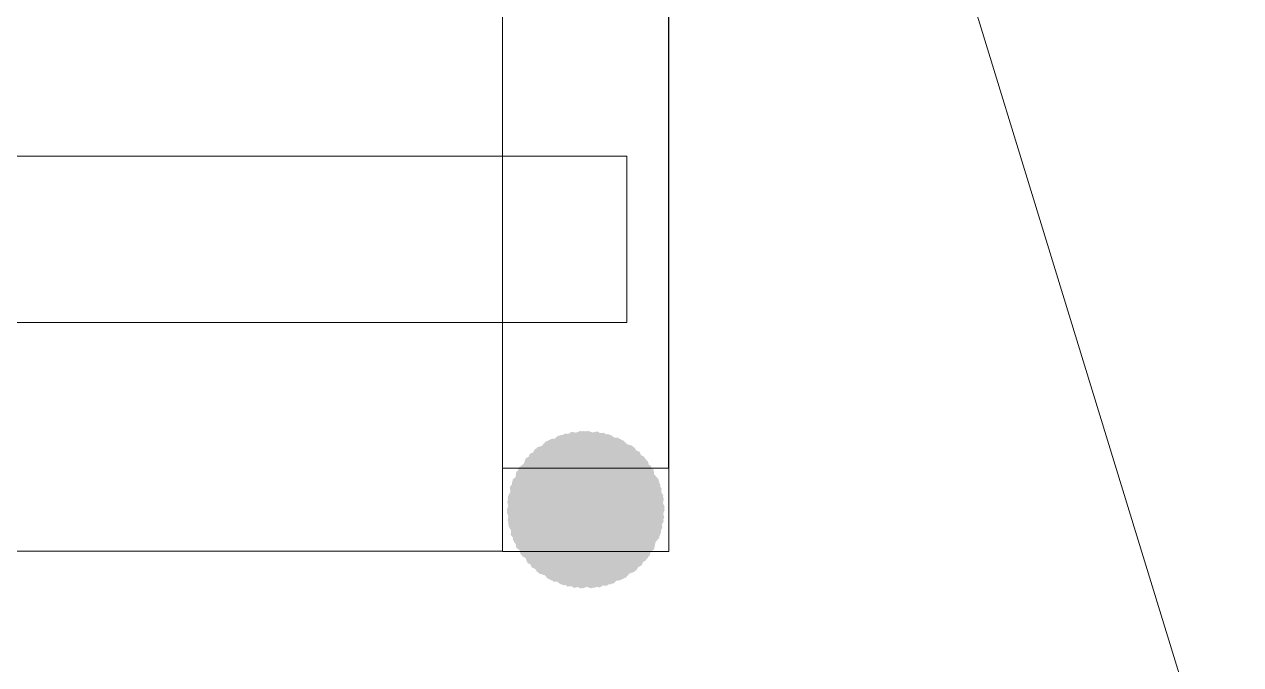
# Model space of a CAD drawing. Header units: millimetres. Extents: x -546 to 1681, y -650 to 1730.
# Drawn here: x 766.803 to 769.731, y 594.806 to 596.347 of the extents above; entities that cross this region are included whole.
import ezdxf

# ---------------------------------------------------------------- set-up
doc = ezdxf.new("R2010")
doc.units = ezdxf.units.MM

msp = doc.modelspace()

# ---------------------------------------------------------------- hatches: boundary and pattern name
at = {"true_color": 0x7f7f7f}
h = msp.add_hatch(color=8, dxfattribs=at)
h.dxf.hatch_style = 2
h.paths.add_polyline_path([(768.0937, 595.3591), (768.0418, 595.3139), (768.0368, 595.2452), (768.082, 595.1933), (768.1506, 595.1883), (768.2086, 595.2355), (768.2136, 595.3041), (768.1684, 595.3561)])
h = msp.add_hatch(color=8, dxfattribs=at)
h.dxf.hatch_style = 2
h.paths.add_polyline_path([(768.1034, 595.3622), (768.0496, 595.3193), (768.0416, 595.251), (768.0845, 595.1971), (768.1529, 595.1891), (768.2138, 595.234), (768.2217, 595.3024), (768.1788, 595.3563)])
h = msp.add_hatch(color=8, dxfattribs=at)
h.dxf.hatch_style = 2
h.paths.add_polyline_path([(768.1204, 595.3665), (768.062, 595.3299), (768.0464, 595.2629), (768.0829, 595.2045), (768.15, 595.1889), (768.2143, 595.2264), (768.2299, 595.2935), (768.1934, 595.3518)])
h = msp.add_hatch(color=8, dxfattribs=at)
h.dxf.hatch_style = 2
h.paths.add_polyline_path([(768.1412, 595.3687), (768.0776, 595.3422), (768.0512, 595.2787), (768.0776, 595.2151), (768.1412, 595.1887), (768.2107, 595.2151), (768.2372, 595.2787), (768.2107, 595.3422)])
h = msp.add_hatch(color=8, dxfattribs=at)
h.dxf.hatch_style = 2
h.paths.add_polyline_path([(768.1472, 595.3687), (768.0836, 595.3422), (768.0572, 595.2787), (768.0836, 595.2151), (768.1472, 595.1887), (768.2177, 595.2151), (768.2442, 595.2787), (768.2177, 595.3422)])
h = msp.add_hatch(color=8, dxfattribs=at)
h.dxf.hatch_style = 2
h.paths.add_polyline_path([(768.1542, 595.3687), (768.0906, 595.3422), (768.0642, 595.2787), (768.0906, 595.2151), (768.1542, 595.1887), (768.2237, 595.2151), (768.2502, 595.2787), (768.2237, 595.3422)])
h = msp.add_hatch(color=8, dxfattribs=at)
h.dxf.hatch_style = 2
h.paths.add_polyline_path([(768.1602, 595.3687), (768.0966, 595.3422), (768.0702, 595.2787), (768.0966, 595.2151), (768.1602, 595.1887), (768.2307, 595.2151), (768.2572, 595.2787), (768.2307, 595.3422)])
h = msp.add_hatch(color=8, dxfattribs=at)
h.dxf.hatch_style = 2
h.paths.add_polyline_path([(768.182, 595.3675), (768.1149, 595.3518), (768.0784, 595.2935), (768.094, 595.2264), (768.1524, 595.1899), (768.2254, 595.2045), (768.2619, 595.2629), (768.2463, 595.3299)])
h = msp.add_hatch(color=8, dxfattribs=at)
h.dxf.hatch_style = 2
h.paths.add_polyline_path([(768.1979, 595.3642), (768.1295, 595.3563), (768.0866, 595.3024), (768.0946, 595.234), (768.1484, 595.1911), (768.2238, 595.1971), (768.2667, 595.251), (768.2588, 595.3193)])
h = msp.add_hatch(color=8, dxfattribs=at)
h.dxf.hatch_style = 2
h.paths.add_polyline_path([(768.2086, 595.3611), (768.14, 595.3561), (768.0948, 595.3041), (768.0998, 595.2355), (768.1517, 595.1903), (768.2264, 595.1933), (768.2716, 595.2452), (768.2666, 595.3139)])
h = msp.add_hatch(color=8, dxfattribs=at)
h.dxf.hatch_style = 2
h.paths.add_polyline_path([(768.2146, 595.3591), (768.146, 595.3541), (768.1008, 595.3021), (768.1058, 595.2335), (768.1577, 595.1883), (768.2324, 595.1913), (768.2776, 595.2432), (768.2726, 595.3119)])
h = msp.add_hatch(color=8, dxfattribs=at)
h.dxf.hatch_style = 2
h.paths.add_polyline_path([(768.0105, 595.3033), (767.9843, 595.2397), (768.0105, 595.176), (768.0742, 595.1498), (768.1378, 595.176), (768.1691, 595.2447), (768.1428, 595.3083), (768.0792, 595.3346)])
h = msp.add_hatch(color=8, dxfattribs=at)
h.dxf.hatch_style = 2
h.paths.add_polyline_path([(768.0089, 595.3009), (767.9898, 595.2348), (768.023, 595.1744), (768.0891, 595.1553), (768.1495, 595.1885), (768.1725, 595.2596), (768.1394, 595.32), (768.0732, 595.339)])
h = msp.add_hatch(color=8, dxfattribs=at)
h.dxf.hatch_style = 2
h.paths.add_polyline_path([(768.0195, 595.3133), (767.9933, 595.2497), (768.0195, 595.186), (768.0832, 595.1598), (768.1468, 595.186), (768.1781, 595.2547), (768.1518, 595.3183), (768.0882, 595.3446)])
h = msp.add_hatch(color=8, dxfattribs=at)
h.dxf.hatch_style = 2
h.paths.add_polyline_path([(768.032, 595.325), (767.9988, 595.2646), (768.0179, 595.1985), (768.0782, 595.1653), (768.1444, 595.1844), (768.1825, 595.2488), (768.1635, 595.3149), (768.1031, 595.348)])
h = msp.add_hatch(color=8, dxfattribs=at)
h.dxf.hatch_style = 2
h.paths.add_polyline_path([(768.037, 595.329), (768.0038, 595.2686), (768.0229, 595.2025), (768.0832, 595.1693), (768.1494, 595.1884), (768.1875, 595.2528), (768.1685, 595.3189), (768.1081, 595.352)])
h = msp.add_hatch(color=8, dxfattribs=at)
h.dxf.hatch_style = 2
h.paths.add_polyline_path([(768.0579, 595.3432), (768.0129, 595.2911), (768.0177, 595.2224), (768.0697, 595.1774), (768.1384, 595.1822), (768.1895, 595.2373), (768.1847, 595.3059), (768.1326, 595.351)])
h = msp.add_hatch(color=8, dxfattribs=at)
h.dxf.hatch_style = 2
h.paths.add_polyline_path([(768.0639, 595.3462), (768.0189, 595.2941), (768.0237, 595.2254), (768.0757, 595.1804), (768.1444, 595.1852), (768.1955, 595.2403), (768.1907, 595.3089), (768.1386, 595.354)])
h = msp.add_hatch(color=8, dxfattribs=at)
h.dxf.hatch_style = 2
h.paths.add_polyline_path([(768.0699, 595.3492), (768.0249, 595.2971), (768.0297, 595.2284), (768.0817, 595.1834), (768.1504, 595.1882), (768.2015, 595.2433), (768.1967, 595.3119), (768.1446, 595.357)])
h = msp.add_hatch(color=8, dxfattribs=at)
h.dxf.hatch_style = 2
h.paths.add_polyline_path([(768.0877, 595.3571), (768.0358, 595.3119), (768.0308, 595.2432), (768.076, 595.1913), (768.1446, 595.1863), (768.2026, 595.2335), (768.2076, 595.3021), (768.1624, 595.3541)])
h = msp.add_hatch(color=8, dxfattribs=at)
h.dxf.hatch_style = 2
h.paths.add_polyline_path([(768.2324, 595.3522), (768.1637, 595.357), (768.1117, 595.3119), (768.1069, 595.2433), (768.1519, 595.1912), (768.2266, 595.1834), (768.2787, 595.2284), (768.2835, 595.2971)])
h = msp.add_hatch(color=8, dxfattribs=at)
h.dxf.hatch_style = 2
h.paths.add_polyline_path([(768.2384, 595.3492), (768.1697, 595.354), (768.1177, 595.3089), (768.1129, 595.2403), (768.1579, 595.1882), (768.2326, 595.1804), (768.2847, 595.2254), (768.2895, 595.2941)])
h = msp.add_hatch(color=8, dxfattribs=at)
h.dxf.hatch_style = 2
h.paths.add_polyline_path([(768.2444, 595.3462), (768.1757, 595.351), (768.1237, 595.3059), (768.1189, 595.2373), (768.1639, 595.1852), (768.2386, 595.1774), (768.2907, 595.2224), (768.2955, 595.2911)])
h = msp.add_hatch(color=8, dxfattribs=at)
h.dxf.hatch_style = 2
h.paths.add_polyline_path([(768.2664, 595.333), (768.2002, 595.352), (768.1399, 595.3189), (768.1208, 595.2528), (768.154, 595.1924), (768.2251, 595.1693), (768.2855, 595.2025), (768.3045, 595.2686)])
h = msp.add_hatch(color=8, dxfattribs=at)
h.dxf.hatch_style = 2
h.paths.add_polyline_path([(768.2714, 595.329), (768.2052, 595.348), (768.1449, 595.3149), (768.1258, 595.2488), (768.159, 595.1884), (768.2301, 595.1653), (768.2905, 595.1985), (768.3095, 595.2646)])
h = msp.add_hatch(color=8, dxfattribs=at)
h.dxf.hatch_style = 2
h.paths.add_polyline_path([(768.2838, 595.3183), (768.2202, 595.3446), (768.1565, 595.3183), (768.1303, 595.2547), (768.1565, 595.191), (768.2252, 595.1598), (768.2888, 595.186), (768.3151, 595.2497)])
h = msp.add_hatch(color=8, dxfattribs=at)
h.dxf.hatch_style = 2
h.paths.add_polyline_path([(768.2955, 595.3059), (768.2351, 595.339), (768.169, 595.32), (768.1358, 595.2596), (768.1549, 595.1935), (768.2192, 595.1553), (768.2854, 595.1744), (768.3185, 595.2348)])
h = msp.add_hatch(color=8, dxfattribs=at)
h.dxf.hatch_style = 2
h.paths.add_polyline_path([(768.2995, 595.3009), (768.2391, 595.334), (768.173, 595.315), (768.1398, 595.2546), (768.1589, 595.1885), (768.2232, 595.1503), (768.2894, 595.1694), (768.3225, 595.2298)])
h = msp.add_hatch(color=8, dxfattribs=at)
h.dxf.hatch_style = 2
h.paths.add_polyline_path([(767.9787, 595.2519), (767.9739, 595.1833), (768.0189, 595.1312), (768.0876, 595.1264), (768.1397, 595.1714), (768.1475, 595.2461), (768.1024, 595.2982), (768.0337, 595.303)])
h = msp.add_hatch(color=8, dxfattribs=at)
h.dxf.hatch_style = 2
h.paths.add_polyline_path([(767.9768, 595.2461), (767.9818, 595.1775), (768.0337, 595.1323), (768.1024, 595.1373), (768.1476, 595.1892), (768.1446, 595.2639), (768.0926, 595.3091), (768.024, 595.3041)])
h = msp.add_hatch(color=8, dxfattribs=at)
h.dxf.hatch_style = 2
h.paths.add_polyline_path([(767.987, 595.27), (767.977, 595.2019), (768.0179, 595.1465), (768.086, 595.1365), (768.1413, 595.1774), (768.1544, 595.2505), (768.1135, 595.3059), (768.0454, 595.3159)])
h = msp.add_hatch(color=8, dxfattribs=at)
h.dxf.hatch_style = 2
h.paths.add_polyline_path([(767.9923, 595.2786), (767.979, 595.2111), (768.0172, 595.1538), (768.0848, 595.1405), (768.1421, 595.1788), (768.1593, 595.2523), (768.1211, 595.3096), (768.0535, 595.3228)])
h = msp.add_hatch(color=8, dxfattribs=at)
h.dxf.hatch_style = 2
h.paths.add_polyline_path([(767.994, 595.281), (767.984, 595.2129), (768.0249, 595.1575), (768.093, 595.1475), (768.1483, 595.1884), (768.1614, 595.2615), (768.1205, 595.3169), (768.0524, 595.3269)])
h = msp.add_hatch(color=8, dxfattribs=at)
h.dxf.hatch_style = 2
h.paths.add_polyline_path([(768.0505, 595.2733), (768.0243, 595.2097), (768.0505, 595.146), (768.1142, 595.1198), (768.1778, 595.146), (768.2061, 595.2117), (768.1798, 595.2753), (768.1162, 595.3016)])
h = msp.add_hatch(color=8, dxfattribs=at)
h.dxf.hatch_style = 2
h.paths.add_polyline_path([(768.0413, 595.2616), (768.028, 595.1941), (768.0662, 595.1368), (768.1338, 595.1235), (768.1911, 595.1618), (768.2063, 595.2323), (768.1681, 595.2896), (768.1005, 595.3028)])
h = msp.add_hatch(color=8, dxfattribs=at)
h.dxf.hatch_style = 2
h.paths.add_polyline_path([(768.0683, 595.2896), (768.03, 595.2323), (768.0433, 595.1648), (768.1005, 595.1265), (768.1681, 595.1398), (768.2093, 595.1991), (768.1961, 595.2666), (768.1388, 595.3048)])
h = msp.add_hatch(color=8, dxfattribs=at)
h.dxf.hatch_style = 2
h.paths.add_polyline_path([(768.0575, 595.2803), (768.0313, 595.2167), (768.0575, 595.153), (768.1212, 595.1268), (768.1848, 595.153), (768.2131, 595.2187), (768.1868, 595.2823), (768.1232, 595.3086)])
h = msp.add_hatch(color=8, dxfattribs=at)
h.dxf.hatch_style = 2
h.paths.add_polyline_path([(768.0733, 595.2936), (768.035, 595.2363), (768.0483, 595.1688), (768.1055, 595.1305), (768.1731, 595.1438), (768.2143, 595.2031), (768.2011, 595.2706), (768.1438, 595.3088)])
h = msp.add_hatch(color=8, dxfattribs=at)
h.dxf.hatch_style = 2
h.paths.add_polyline_path([(768.0762, 595.2956), (768.038, 595.2383), (768.0513, 595.1708), (768.1085, 595.1325), (768.1761, 595.1458), (768.2173, 595.2051), (768.2041, 595.2726), (768.1468, 595.3108)])
h = msp.add_hatch(color=8, dxfattribs=at)
h.dxf.hatch_style = 2
h.paths.add_polyline_path([(768.1007, 595.3081), (768.0488, 595.2629), (768.0438, 595.1942), (768.089, 595.1423), (768.1576, 595.1373), (768.2126, 595.1835), (768.2176, 595.2521), (768.1724, 595.3041)])
h = msp.add_hatch(color=8, dxfattribs=at)
h.dxf.hatch_style = 2
h.paths.add_polyline_path([(768.0823, 595.2986), (768.044, 595.2413), (768.0573, 595.1738), (768.1145, 595.1355), (768.1821, 595.1488), (768.2233, 595.2081), (768.2101, 595.2756), (768.1528, 595.3138)])
h = msp.add_hatch(color=8, dxfattribs=at)
h.dxf.hatch_style = 2
h.paths.add_polyline_path([(768.1067, 595.3111), (768.0548, 595.2659), (768.0498, 595.1972), (768.095, 595.1453), (768.1636, 595.1403), (768.2186, 595.1865), (768.2236, 595.2551), (768.1784, 595.3071)])
h = msp.add_hatch(color=8, dxfattribs=at)
h.dxf.hatch_style = 2
h.paths.add_polyline_path([(768.1097, 595.3121), (768.0578, 595.2669), (768.0528, 595.1982), (768.098, 595.1463), (768.1666, 595.1413), (768.2216, 595.1875), (768.2266, 595.2561), (768.1814, 595.3081)])
h = msp.add_hatch(color=8, dxfattribs=at)
h.dxf.hatch_style = 2
h.paths.add_polyline_path([(768.1442, 595.3187), (768.0806, 595.2922), (768.0542, 595.2287), (768.0806, 595.1651), (768.1442, 595.1387), (768.2107, 595.1651), (768.2372, 595.2287), (768.2107, 595.2922)])
h = msp.add_hatch(color=8, dxfattribs=at)
h.dxf.hatch_style = 2
h.paths.add_polyline_path([(768.1127, 595.3131), (768.0608, 595.2679), (768.0558, 595.1992), (768.101, 595.1473), (768.1696, 595.1423), (768.2246, 595.1885), (768.2296, 595.2571), (768.1844, 595.3091)])
h = msp.add_hatch(color=8, dxfattribs=at)
h.dxf.hatch_style = 2
h.paths.add_polyline_path([(768.1472, 595.3187), (768.0836, 595.2922), (768.0572, 595.2287), (768.0836, 595.1651), (768.1472, 595.1387), (768.2147, 595.1651), (768.2412, 595.2287), (768.2147, 595.2922)])
h = msp.add_hatch(color=8, dxfattribs=at)
h.dxf.hatch_style = 2
h.paths.add_polyline_path([(768.1512, 595.3187), (768.0876, 595.2922), (768.0612, 595.2287), (768.0876, 595.1651), (768.1512, 595.1387), (768.2177, 595.1651), (768.2442, 595.2287), (768.2177, 595.2922)])
h = msp.add_hatch(color=8, dxfattribs=at)
h.dxf.hatch_style = 2
h.paths.add_polyline_path([(768.1542, 595.3187), (768.0906, 595.2922), (768.0642, 595.2287), (768.0906, 595.1651), (768.1542, 595.1387), (768.2207, 595.1651), (768.2472, 595.2287), (768.2207, 595.2922)])
h = msp.add_hatch(color=8, dxfattribs=at)
h.dxf.hatch_style = 2
h.paths.add_polyline_path([(768.1572, 595.3187), (768.0936, 595.2922), (768.0672, 595.2287), (768.0936, 595.1651), (768.1572, 595.1387), (768.2237, 595.1651), (768.2502, 595.2287), (768.2237, 595.2922)])
h = msp.add_hatch(color=8, dxfattribs=at)
h.dxf.hatch_style = 2
h.paths.add_polyline_path([(768.1602, 595.3187), (768.0966, 595.2922), (768.0702, 595.2287), (768.0966, 595.1651), (768.1602, 595.1387), (768.2277, 595.1651), (768.2542, 595.2287), (768.2277, 595.2922)])
h = msp.add_hatch(color=8, dxfattribs=at)
h.dxf.hatch_style = 2
h.paths.add_polyline_path([(768.1926, 595.3141), (768.124, 595.3091), (768.0788, 595.2571), (768.0838, 595.1885), (768.1357, 595.1433), (768.2074, 595.1473), (768.2526, 595.1992), (768.2476, 595.2679)])
h = msp.add_hatch(color=8, dxfattribs=at)
h.dxf.hatch_style = 2
h.paths.add_polyline_path([(768.1956, 595.3131), (768.127, 595.3081), (768.0818, 595.2561), (768.0868, 595.1875), (768.1387, 595.1423), (768.2104, 595.1463), (768.2556, 595.1982), (768.2506, 595.2669)])
h = msp.add_hatch(color=8, dxfattribs=at)
h.dxf.hatch_style = 2
h.paths.add_polyline_path([(768.1986, 595.3121), (768.13, 595.3071), (768.0848, 595.2551), (768.0898, 595.1865), (768.1417, 595.1413), (768.2134, 595.1453), (768.2586, 595.1972), (768.2536, 595.2659)])
h = msp.add_hatch(color=8, dxfattribs=at)
h.dxf.hatch_style = 2
h.paths.add_polyline_path([(768.2231, 595.3006), (768.1555, 595.3138), (768.0983, 595.2756), (768.085, 595.2081), (768.1233, 595.1508), (768.1938, 595.1355), (768.2511, 595.1738), (768.2643, 595.2413)])
h = msp.add_hatch(color=8, dxfattribs=at)
h.dxf.hatch_style = 2
h.paths.add_polyline_path([(768.2046, 595.3091), (768.136, 595.3041), (768.0908, 595.2521), (768.0958, 595.1835), (768.1477, 595.1383), (768.2194, 595.1423), (768.2646, 595.1942), (768.2596, 595.2629)])
h = msp.add_hatch(color=8, dxfattribs=at)
h.dxf.hatch_style = 2
h.paths.add_polyline_path([(768.2291, 595.2976), (768.1615, 595.3108), (768.1043, 595.2726), (768.091, 595.2051), (768.1293, 595.1478), (768.1998, 595.1325), (768.2571, 595.1708), (768.2703, 595.2383)])
h = msp.add_hatch(color=8, dxfattribs=at)
h.dxf.hatch_style = 2
h.paths.add_polyline_path([(768.2458, 595.2843), (768.1822, 595.3106), (768.1185, 595.2843), (768.0923, 595.2207), (768.1185, 595.157), (768.1842, 595.1288), (768.2478, 595.155), (768.2741, 595.2187)])
h = msp.add_hatch(color=8, dxfattribs=at)
h.dxf.hatch_style = 2
h.paths.add_polyline_path([(768.2341, 595.2936), (768.1665, 595.3068), (768.1093, 595.2686), (768.096, 595.2011), (768.1343, 595.1438), (768.2048, 595.1285), (768.2621, 595.1668), (768.2753, 595.2343)])
h = msp.add_hatch(color=8, dxfattribs=at)
h.dxf.hatch_style = 2
h.paths.add_polyline_path([(768.2508, 595.2803), (768.1872, 595.3066), (768.1235, 595.2803), (768.0973, 595.2167), (768.1235, 595.153), (768.1892, 595.1248), (768.2528, 595.151), (768.2791, 595.2147)])
h = msp.add_hatch(color=8, dxfattribs=at)
h.dxf.hatch_style = 2
h.paths.add_polyline_path([(768.2528, 595.2783), (768.1892, 595.3046), (768.1255, 595.2783), (768.0993, 595.2147), (768.1255, 595.151), (768.1922, 595.1218), (768.2558, 595.148), (768.2821, 595.2117)])
h = msp.add_hatch(color=8, dxfattribs=at)
h.dxf.hatch_style = 2
h.paths.add_polyline_path([(768.2558, 595.2753), (768.1922, 595.3016), (768.1285, 595.2753), (768.1023, 595.2117), (768.1285, 595.148), (768.1942, 595.1198), (768.2578, 595.146), (768.2841, 595.2097)])
h = msp.add_hatch(color=8, dxfattribs=at)
h.dxf.hatch_style = 2
h.paths.add_polyline_path([(768.3035, 595.2959), (768.2431, 595.329), (768.177, 595.31), (768.1438, 595.2496), (768.1629, 595.1835), (768.2272, 595.1453), (768.2934, 595.1644), (768.3265, 595.2248)])
h = msp.add_hatch(color=8, dxfattribs=at)
h.dxf.hatch_style = 2
h.paths.add_polyline_path([(768.3105, 595.2849), (768.2501, 595.318), (768.184, 595.299), (768.1508, 595.2386), (768.1699, 595.1725), (768.2342, 595.1343), (768.3004, 595.1534), (768.3335, 595.2138)])
h = msp.add_hatch(color=8, dxfattribs=at)
h.dxf.hatch_style = 2
h.paths.add_polyline_path([(768.3177, 595.2749), (768.2656, 595.32), (768.1969, 595.3152), (768.1519, 595.2631), (768.1567, 595.1944), (768.2117, 595.1434), (768.2804, 595.1482), (768.3255, 595.2003)])
h = msp.add_hatch(color=8, dxfattribs=at)
h.dxf.hatch_style = 2
h.paths.add_polyline_path([(768.3296, 595.2521), (768.2844, 595.3041), (768.2157, 595.3091), (768.1638, 595.2639), (768.1588, 595.1952), (768.206, 595.1373), (768.2746, 595.1323), (768.3266, 595.1775)])
h = msp.add_hatch(color=8, dxfattribs=at)
h.dxf.hatch_style = 2
h.paths.add_polyline_path([(768.3316, 595.2461), (768.2864, 595.2981), (768.2177, 595.3031), (768.1658, 595.2579), (768.1608, 595.1892), (768.208, 595.1313), (768.2766, 595.1263), (768.3286, 595.1715)])
h = msp.add_hatch(color=8, dxfattribs=at)
h.dxf.hatch_style = 2
h.paths.add_polyline_path([(767.9642, 595.1787), (767.9906, 595.1151), (768.0542, 595.0887), (768.1177, 595.1151), (768.1442, 595.1787), (768.1177, 595.2492), (768.0542, 595.2757), (767.9906, 595.2492)])
h = msp.add_hatch(color=8, dxfattribs=at)
h.dxf.hatch_style = 2
h.paths.add_polyline_path([(767.9651, 595.1984), (767.9823, 595.1317), (768.0414, 595.0966), (768.1081, 595.1138), (768.1433, 595.173), (768.1271, 595.2466), (768.0679, 595.2818), (768.0012, 595.2646)])
h = msp.add_hatch(color=8, dxfattribs=at)
h.dxf.hatch_style = 2
h.paths.add_polyline_path([(767.9664, 595.2075), (767.982, 595.1404), (768.0404, 595.1039), (768.1074, 595.1195), (768.1439, 595.1779), (768.1293, 595.2509), (768.071, 595.2875), (768.0039, 595.2718)])
h = msp.add_hatch(color=8, dxfattribs=at)
h.dxf.hatch_style = 2
h.paths.add_polyline_path([(767.9671, 595.2114), (767.9843, 595.1447), (768.0434, 595.1096), (768.1101, 595.1268), (768.1453, 595.186), (768.1291, 595.2596), (768.0699, 595.2948), (768.0032, 595.2776)])
h = msp.add_hatch(color=8, dxfattribs=at)
h.dxf.hatch_style = 2
h.paths.add_polyline_path([(767.9718, 595.2341), (767.9768, 595.1655), (768.0287, 595.1203), (768.0974, 595.1253), (768.1426, 595.1772), (768.1396, 595.2519), (768.0876, 595.2971), (768.019, 595.2921)])
h = msp.add_hatch(color=8, dxfattribs=at)
h.dxf.hatch_style = 2
h.paths.add_polyline_path([(768.0142, 595.1827), (768.0406, 595.1191), (768.1042, 595.0927), (768.1677, 595.1191), (768.1942, 595.1827), (768.1677, 595.2492), (768.1042, 595.2757), (768.0406, 595.2492)])
h = msp.add_hatch(color=8, dxfattribs=at)
h.dxf.hatch_style = 2
h.paths.add_polyline_path([(768.0142, 595.1787), (768.0406, 595.1151), (768.1042, 595.0887), (768.1677, 595.1151), (768.1942, 595.1787), (768.1677, 595.2462), (768.1042, 595.2727), (768.0406, 595.2462)])
h = msp.add_hatch(color=8, dxfattribs=at)
h.dxf.hatch_style = 2
h.paths.add_polyline_path([(768.0179, 595.2105), (768.0281, 595.1424), (768.0833, 595.1014), (768.1514, 595.1116), (768.1925, 595.1669), (768.1833, 595.2389), (768.128, 595.28), (768.0599, 595.2698)])
h = msp.add_hatch(color=8, dxfattribs=at)
h.dxf.hatch_style = 2
h.paths.add_polyline_path([(768.0188, 595.2141), (768.0238, 595.1455), (768.0757, 595.1003), (768.1444, 595.1053), (768.1896, 595.1572), (768.1856, 595.2289), (768.1336, 595.2741), (768.065, 595.2691)])
h = msp.add_hatch(color=8, dxfattribs=at)
h.dxf.hatch_style = 2
h.paths.add_polyline_path([(768.0455, 595.2653), (768.0193, 595.2017), (768.0455, 595.138), (768.1092, 595.1118), (768.1728, 595.138), (768.2011, 595.2037), (768.1748, 595.2673), (768.1112, 595.2936)])
h = msp.add_hatch(color=8, dxfattribs=at)
h.dxf.hatch_style = 2
h.paths.add_polyline_path([(768.0208, 595.2211), (768.0258, 595.1525), (768.0777, 595.1073), (768.1464, 595.1123), (768.1916, 595.1642), (768.1876, 595.2359), (768.1356, 595.2811), (768.067, 595.2761)])
h = msp.add_hatch(color=8, dxfattribs=at)
h.dxf.hatch_style = 2
h.paths.add_polyline_path([(768.0218, 595.2241), (768.0268, 595.1555), (768.0787, 595.1103), (768.1474, 595.1153), (768.1926, 595.1672), (768.1886, 595.2389), (768.1366, 595.2841), (768.068, 595.2791)])
h = msp.add_hatch(color=8, dxfattribs=at)
h.dxf.hatch_style = 2
h.paths.add_polyline_path([(768.0228, 595.2271), (768.0278, 595.1585), (768.0797, 595.1133), (768.1484, 595.1183), (768.1936, 595.1702), (768.1896, 595.2419), (768.1376, 595.2871), (768.069, 595.2821)])
h = msp.add_hatch(color=8, dxfattribs=at)
h.dxf.hatch_style = 2
h.paths.add_polyline_path([(768.0373, 595.2566), (768.024, 595.1891), (768.0622, 595.1318), (768.1298, 595.1185), (768.1871, 595.1568), (768.2023, 595.2273), (768.1641, 595.2846), (768.0965, 595.2978)])
h = msp.add_hatch(color=8, dxfattribs=at)
h.dxf.hatch_style = 2
h.paths.add_polyline_path([(768.0258, 595.2321), (768.0308, 595.1635), (768.0827, 595.1183), (768.1514, 595.1233), (768.1966, 595.1752), (768.1926, 595.2469), (768.1406, 595.2921), (768.072, 595.2871)])
h = msp.add_hatch(color=8, dxfattribs=at)
h.dxf.hatch_style = 2
h.paths.add_polyline_path([(768.2701, 595.2566), (768.2128, 595.2948), (768.1453, 595.2816), (768.107, 595.2243), (768.1203, 595.1568), (768.1795, 595.1155), (768.2471, 595.1288), (768.2853, 595.1861)])
h = msp.add_hatch(color=8, dxfattribs=at)
h.dxf.hatch_style = 2
h.paths.add_polyline_path([(768.2608, 595.2673), (768.1972, 595.2936), (768.1335, 595.2673), (768.1073, 595.2037), (768.1335, 595.14), (768.1992, 595.1118), (768.2628, 595.138), (768.2891, 595.2017)])
h = msp.add_hatch(color=8, dxfattribs=at)
h.dxf.hatch_style = 2
h.paths.add_polyline_path([(768.2796, 595.2381), (768.2344, 595.2901), (768.1657, 595.2951), (768.1138, 595.2499), (768.1088, 595.1812), (768.155, 595.1263), (768.2236, 595.1213), (768.2756, 595.1665)])
h = msp.add_hatch(color=8, dxfattribs=at)
h.dxf.hatch_style = 2
h.paths.add_polyline_path([(768.2932, 595.1887), (768.2667, 595.2522), (768.2032, 595.2787), (768.1396, 595.2522), (768.1132, 595.1887), (768.1396, 595.1221), (768.2032, 595.0957), (768.2667, 595.1221)])
h = msp.add_hatch(color=8, dxfattribs=at)
h.dxf.hatch_style = 2
h.paths.add_polyline_path([(768.2846, 595.2301), (768.2394, 595.2821), (768.1707, 595.2871), (768.1188, 595.2419), (768.1138, 595.1732), (768.16, 595.1183), (768.2286, 595.1133), (768.2806, 595.1585)])
h = msp.add_hatch(color=8, dxfattribs=at)
h.dxf.hatch_style = 2
h.paths.add_polyline_path([(768.2942, 595.1827), (768.2677, 595.2462), (768.2042, 595.2727), (768.1406, 595.2462), (768.1142, 595.1827), (768.1406, 595.1151), (768.2042, 595.0887), (768.2677, 595.1151)])
h = msp.add_hatch(color=8, dxfattribs=at)
h.dxf.hatch_style = 2
h.paths.add_polyline_path([(768.2856, 595.2271), (768.2404, 595.2791), (768.1717, 595.2841), (768.1198, 595.2389), (768.1148, 595.1702), (768.161, 595.1153), (768.2296, 595.1103), (768.2816, 595.1555)])
h = msp.add_hatch(color=8, dxfattribs=at)
h.dxf.hatch_style = 2
h.paths.add_polyline_path([(768.2895, 595.2145), (768.2484, 595.2698), (768.1803, 595.28), (768.1251, 595.2389), (768.1149, 595.1709), (768.1569, 595.1116), (768.225, 595.1014), (768.2803, 595.1424)])
h = msp.add_hatch(color=8, dxfattribs=at)
h.dxf.hatch_style = 2
h.paths.add_polyline_path([(768.2866, 595.2241), (768.2414, 595.2761), (768.1727, 595.2811), (768.1208, 595.2359), (768.1158, 595.1672), (768.162, 595.1123), (768.2306, 595.1073), (768.2826, 595.1525)])
h = msp.add_hatch(color=8, dxfattribs=at)
h.dxf.hatch_style = 2
h.paths.add_polyline_path([(768.2886, 595.2141), (768.2434, 595.2661), (768.1747, 595.2711), (768.1228, 595.2259), (768.1178, 595.1572), (768.164, 595.1023), (768.2326, 595.0973), (768.2846, 595.1425)])
h = msp.add_hatch(color=8, dxfattribs=at)
h.dxf.hatch_style = 2
h.paths.add_polyline_path([(768.3336, 595.2401), (768.2884, 595.2921), (768.2197, 595.2971), (768.1678, 595.2519), (768.1628, 595.1832), (768.21, 595.1253), (768.2786, 595.1203), (768.3306, 595.1655)])
h = msp.add_hatch(color=8, dxfattribs=at)
h.dxf.hatch_style = 2
h.paths.add_polyline_path([(768.3409, 595.2135), (768.3044, 595.2718), (768.2374, 595.2875), (768.179, 595.2509), (768.1634, 595.1839), (768.2009, 595.1195), (768.268, 595.1039), (768.3263, 595.1404)])
h = msp.add_hatch(color=8, dxfattribs=at)
h.dxf.hatch_style = 2
h.paths.add_polyline_path([(768.3367, 595.2304), (768.2938, 595.2843), (768.2254, 595.2922), (768.1716, 595.2493), (768.1636, 595.181), (768.2085, 595.1201), (768.2769, 595.1121), (768.3308, 595.155)])
h = msp.add_hatch(color=8, dxfattribs=at)
h.dxf.hatch_style = 2
h.paths.add_polyline_path([(768.3423, 595.2054), (768.3071, 595.2646), (768.2404, 595.2818), (768.1813, 595.2466), (768.1641, 595.18), (768.2002, 595.1138), (768.2669, 595.0966), (768.3261, 595.1317)])
h = msp.add_hatch(color=8, dxfattribs=at)
h.dxf.hatch_style = 2
h.paths.add_polyline_path([(768.3442, 595.1857), (768.3177, 595.2492), (768.2542, 595.2757), (768.1906, 595.2492), (768.1642, 595.1857), (768.1906, 595.1151), (768.2542, 595.0887), (768.3177, 595.1151)])
h = msp.add_hatch(color=8, dxfattribs=at)
h.dxf.hatch_style = 2
h.paths.add_polyline_path([(767.9642, 595.1727), (767.9906, 595.1091), (768.0542, 595.0827), (768.1177, 595.1091), (768.1442, 595.1727), (768.1177, 595.2422), (768.0542, 595.2687), (767.9906, 595.2422)])
h = msp.add_hatch(color=8, dxfattribs=at)
h.dxf.hatch_style = 2
h.paths.add_polyline_path([(767.9661, 595.153), (768.0012, 595.0938), (768.0679, 595.0766), (768.1271, 595.1117), (768.1443, 595.1784), (768.1081, 595.2446), (768.0414, 595.2618), (767.9823, 595.2266)])
h = msp.add_hatch(color=8, dxfattribs=at)
h.dxf.hatch_style = 2
h.paths.add_polyline_path([(767.9674, 595.1449), (768.0039, 595.0865), (768.071, 595.0709), (768.1293, 595.1074), (768.1449, 595.1745), (768.1074, 595.2388), (768.0404, 595.2545), (767.982, 595.2179)])
h = msp.add_hatch(color=8, dxfattribs=at)
h.dxf.hatch_style = 2
h.paths.add_polyline_path([(767.9681, 595.14), (768.0032, 595.0808), (768.0699, 595.0636), (768.1291, 595.0987), (768.1463, 595.1654), (768.1101, 595.2316), (768.0434, 595.2488), (767.9843, 595.2136)])
h = msp.add_hatch(color=8, dxfattribs=at)
h.dxf.hatch_style = 2
h.paths.add_polyline_path([(768.0142, 595.1757), (768.0406, 595.1121), (768.1042, 595.0857), (768.1677, 595.1121), (768.1942, 595.1757), (768.1677, 595.2422), (768.1042, 595.2687), (768.0406, 595.2422)])
h = msp.add_hatch(color=8, dxfattribs=at)
h.dxf.hatch_style = 2
h.paths.add_polyline_path([(768.0142, 595.1727), (768.0406, 595.1091), (768.1042, 595.0827), (768.1677, 595.1091), (768.1942, 595.1727), (768.1677, 595.2392), (768.1042, 595.2657), (768.0406, 595.2392)])
h = msp.add_hatch(color=8, dxfattribs=at)
h.dxf.hatch_style = 2
h.paths.add_polyline_path([(768.0189, 595.1439), (768.0599, 595.0886), (768.128, 595.0784), (768.1833, 595.1194), (768.1935, 595.1875), (768.1514, 595.2468), (768.0833, 595.257), (768.0281, 595.2159)])
h = msp.add_hatch(color=8, dxfattribs=at)
h.dxf.hatch_style = 2
h.paths.add_polyline_path([(768.0198, 595.1412), (768.065, 595.0893), (768.1336, 595.0843), (768.1856, 595.1295), (768.1906, 595.1981), (768.1444, 595.2531), (768.0757, 595.2581), (768.0238, 595.2129)])
h = msp.add_hatch(color=8, dxfattribs=at)
h.dxf.hatch_style = 2
h.paths.add_polyline_path([(768.0363, 595.1038), (768.0935, 595.0655), (768.1611, 595.0788), (768.1993, 595.1361), (768.1861, 595.2036), (768.1268, 595.2448), (768.0593, 595.2316), (768.021, 595.1743)])
h = msp.add_hatch(color=8, dxfattribs=at)
h.dxf.hatch_style = 2
h.paths.add_polyline_path([(768.0218, 595.1342), (768.067, 595.0823), (768.1356, 595.0773), (768.1876, 595.1225), (768.1926, 595.1911), (768.1464, 595.2461), (768.0777, 595.2511), (768.0258, 595.2059)])
h = msp.add_hatch(color=8, dxfattribs=at)
h.dxf.hatch_style = 2
h.paths.add_polyline_path([(768.0228, 595.1312), (768.068, 595.0793), (768.1366, 595.0743), (768.1886, 595.1195), (768.1936, 595.1881), (768.1474, 595.2431), (768.0787, 595.2481), (768.0268, 595.2029)])
h = msp.add_hatch(color=8, dxfattribs=at)
h.dxf.hatch_style = 2
h.paths.add_polyline_path([(768.0238, 595.1282), (768.069, 595.0763), (768.1376, 595.0713), (768.1896, 595.1165), (768.1946, 595.1851), (768.1484, 595.2401), (768.0797, 595.2451), (768.0278, 595.1999)])
h = msp.add_hatch(color=8, dxfattribs=at)
h.dxf.hatch_style = 2
h.paths.add_polyline_path([(768.2608, 595.09), (768.2871, 595.1537), (768.2608, 595.2173), (768.1972, 595.2436), (768.1335, 595.2173), (768.1053, 595.1517), (768.1315, 595.088), (768.1952, 595.0618)])
h = msp.add_hatch(color=8, dxfattribs=at)
h.dxf.hatch_style = 2
h.paths.add_polyline_path([(768.2741, 595.1068), (768.2873, 595.1743), (768.2491, 595.2316), (768.1815, 595.2448), (768.1243, 595.2066), (768.109, 595.1361), (768.1473, 595.0788), (768.2148, 595.0655)])
h = msp.add_hatch(color=8, dxfattribs=at)
h.dxf.hatch_style = 2
h.paths.add_polyline_path([(768.2932, 595.1727), (768.2667, 595.2362), (768.2032, 595.2627), (768.1396, 595.2362), (768.1132, 595.1727), (768.1396, 595.1061), (768.2032, 595.0797), (768.2667, 595.1061)])
h = msp.add_hatch(color=8, dxfattribs=at)
h.dxf.hatch_style = 2
h.paths.add_polyline_path([(768.2942, 595.1787), (768.2677, 595.2422), (768.2042, 595.2687), (768.1406, 595.2422), (768.1142, 595.1787), (768.1406, 595.1121), (768.2042, 595.0857), (768.2677, 595.1121)])
h = msp.add_hatch(color=8, dxfattribs=at)
h.dxf.hatch_style = 2
h.paths.add_polyline_path([(768.2856, 595.1312), (768.2806, 595.1999), (768.2286, 595.2451), (768.16, 595.2401), (768.1148, 595.1881), (768.1188, 595.1165), (768.1707, 595.0713), (768.2394, 595.0763)])
h = msp.add_hatch(color=8, dxfattribs=at)
h.dxf.hatch_style = 2
h.paths.add_polyline_path([(768.2866, 595.1342), (768.2816, 595.2029), (768.2296, 595.2481), (768.161, 595.2431), (768.1158, 595.1911), (768.1198, 595.1195), (768.1717, 595.0743), (768.2404, 595.0793)])
h = msp.add_hatch(color=8, dxfattribs=at)
h.dxf.hatch_style = 2
h.paths.add_polyline_path([(768.2905, 595.1479), (768.2803, 595.2159), (768.225, 595.257), (768.1569, 595.2468), (768.1159, 595.1915), (768.1251, 595.1194), (768.1803, 595.0784), (768.2484, 595.0886)])
h = msp.add_hatch(color=8, dxfattribs=at)
h.dxf.hatch_style = 2
h.paths.add_polyline_path([(768.2876, 595.1372), (768.2826, 595.2059), (768.2306, 595.2511), (768.162, 595.2461), (768.1168, 595.1941), (768.1208, 595.1225), (768.1727, 595.0773), (768.2414, 595.0823)])
h = msp.add_hatch(color=8, dxfattribs=at)
h.dxf.hatch_style = 2
h.paths.add_polyline_path([(768.2896, 595.1472), (768.2846, 595.2159), (768.2326, 595.2611), (768.164, 595.2561), (768.1188, 595.2041), (768.1228, 595.1325), (768.1747, 595.0873), (768.2434, 595.0923)])
h = msp.add_hatch(color=8, dxfattribs=at)
h.dxf.hatch_style = 2
h.paths.add_polyline_path([(768.3442, 595.1787), (768.3177, 595.2422), (768.2542, 595.2687), (768.1906, 595.2422), (768.1642, 595.1787), (768.1906, 595.1091), (768.2542, 595.0827), (768.3177, 595.1091)])
h = msp.add_hatch(color=8, dxfattribs=at)
h.dxf.hatch_style = 2
h.paths.add_polyline_path([(768.3419, 595.1509), (768.3263, 595.2179), (768.268, 595.2545), (768.2009, 595.2388), (768.1644, 595.1805), (768.179, 595.1074), (768.2374, 595.0709), (768.3044, 595.0865)])
h = msp.add_hatch(color=8, dxfattribs=at)
h.dxf.hatch_style = 2
h.paths.add_polyline_path([(768.3433, 595.16), (768.3261, 595.2266), (768.2669, 595.2618), (768.2002, 595.2446), (768.1651, 595.1854), (768.1813, 595.1117), (768.2404, 595.0766), (768.3071, 595.0938)])
h = msp.add_hatch(color=8, dxfattribs=at)
h.dxf.hatch_style = 2
h.paths.add_polyline_path([(768.3387, 595.135), (768.3308, 595.2033), (768.2769, 595.2462), (768.2085, 595.2383), (768.1656, 595.1844), (768.1716, 595.109), (768.2254, 595.0661), (768.2938, 595.0741)])
h = msp.add_hatch(color=8, dxfattribs=at)
h.dxf.hatch_style = 2
h.paths.add_polyline_path([(767.9738, 595.1182), (768.019, 595.0663), (768.0876, 595.0613), (768.1396, 595.1065), (768.1446, 595.1751), (768.0974, 595.2331), (768.0287, 595.2381), (767.9768, 595.1929)])
h = msp.add_hatch(color=8, dxfattribs=at)
h.dxf.hatch_style = 2
h.paths.add_polyline_path([(767.9817, 595.1004), (768.0337, 595.0554), (768.1024, 595.0602), (768.1475, 595.1123), (768.1427, 595.1809), (768.0876, 595.232), (768.0189, 595.2272), (767.9739, 595.1751)])
h = msp.add_hatch(color=8, dxfattribs=at)
h.dxf.hatch_style = 2
h.paths.add_polyline_path([(768.0009, 595.0675), (768.0612, 595.0343), (768.1274, 595.0534), (768.1605, 595.1138), (768.1415, 595.1799), (768.0771, 595.218), (768.011, 595.199), (767.9778, 595.1386)])
h = msp.add_hatch(color=8, dxfattribs=at)
h.dxf.hatch_style = 2
h.paths.add_polyline_path([(767.9788, 595.1062), (768.024, 595.0543), (768.0926, 595.0493), (768.1446, 595.0945), (768.1496, 595.1631), (768.1024, 595.2211), (768.0337, 595.2261), (767.9818, 595.1809)])
h = msp.add_hatch(color=8, dxfattribs=at)
h.dxf.hatch_style = 2
h.paths.add_polyline_path([(767.9867, 595.0884), (768.0387, 595.0434), (768.1074, 595.0482), (768.1525, 595.1003), (768.1477, 595.1689), (768.0926, 595.22), (768.0239, 595.2152), (767.9789, 595.1631)])
h = msp.add_hatch(color=8, dxfattribs=at)
h.dxf.hatch_style = 2
h.paths.add_polyline_path([(768.0393, 595.0988), (768.0965, 595.0605), (768.1641, 595.0738), (768.2023, 595.1311), (768.1891, 595.1986), (768.1298, 595.2398), (768.0622, 595.2266), (768.024, 595.1693)])
h = msp.add_hatch(color=8, dxfattribs=at)
h.dxf.hatch_style = 2
h.paths.add_polyline_path([(768.0525, 595.083), (768.1162, 595.0568), (768.1798, 595.083), (768.2061, 595.1467), (768.1798, 595.2103), (768.1142, 595.2386), (768.0505, 595.2123), (768.0243, 595.1487)])
h = msp.add_hatch(color=8, dxfattribs=at)
h.dxf.hatch_style = 2
h.paths.add_polyline_path([(768.0317, 595.1114), (768.0837, 595.0664), (768.1524, 595.0712), (768.1975, 595.1233), (768.1927, 595.1919), (768.1396, 595.239), (768.0709, 595.2342), (768.0259, 595.1821)])
h = msp.add_hatch(color=8, dxfattribs=at)
h.dxf.hatch_style = 2
h.paths.add_polyline_path([(768.0433, 595.0938), (768.1005, 595.0555), (768.1681, 595.0688), (768.2063, 595.1261), (768.1931, 595.1936), (768.1338, 595.2348), (768.0662, 595.2216), (768.028, 595.1643)])
h = msp.add_hatch(color=8, dxfattribs=at)
h.dxf.hatch_style = 2
h.paths.add_polyline_path([(768.0712, 595.0668), (768.1388, 595.0535), (768.1961, 595.0918), (768.2093, 595.1593), (768.1711, 595.2166), (768.1005, 595.2318), (768.0433, 595.1936), (768.03, 595.1261)])
h = msp.add_hatch(color=8, dxfattribs=at)
h.dxf.hatch_style = 2
h.paths.add_polyline_path([(768.0595, 595.076), (768.1232, 595.0498), (768.1868, 595.076), (768.2131, 595.1397), (768.1868, 595.2033), (768.1212, 595.2316), (768.0575, 595.2053), (768.0313, 595.1417)])
h = msp.add_hatch(color=8, dxfattribs=at)
h.dxf.hatch_style = 2
h.paths.add_polyline_path([(768.0762, 595.0628), (768.1438, 595.0495), (768.2011, 595.0878), (768.2143, 595.1553), (768.1761, 595.2126), (768.1055, 595.2278), (768.0483, 595.1896), (768.035, 595.1221)])
h = msp.add_hatch(color=8, dxfattribs=at)
h.dxf.hatch_style = 2
h.paths.add_polyline_path([(768.0793, 595.0608), (768.1468, 595.0475), (768.2041, 595.0858), (768.2173, 595.1533), (768.1791, 595.2106), (768.1085, 595.2258), (768.0513, 595.1876), (768.038, 595.1201)])
h = msp.add_hatch(color=8, dxfattribs=at)
h.dxf.hatch_style = 2
h.paths.add_polyline_path([(768.1037, 595.0493), (768.1724, 595.0543), (768.2176, 595.1062), (768.2126, 595.1749), (768.1606, 595.2201), (768.089, 595.2161), (768.0438, 595.1641), (768.0488, 595.0955)])
h = msp.add_hatch(color=8, dxfattribs=at)
h.dxf.hatch_style = 2
h.paths.add_polyline_path([(768.0852, 595.0578), (768.1528, 595.0445), (768.2101, 595.0828), (768.2233, 595.1503), (768.1851, 595.2076), (768.1145, 595.2228), (768.0573, 595.1846), (768.044, 595.1171)])
h = msp.add_hatch(color=8, dxfattribs=at)
h.dxf.hatch_style = 2
h.paths.add_polyline_path([(768.1097, 595.0463), (768.1784, 595.0513), (768.2236, 595.1032), (768.2186, 595.1719), (768.1666, 595.2171), (768.095, 595.2131), (768.0498, 595.1611), (768.0548, 595.0925)])
h = msp.add_hatch(color=8, dxfattribs=at)
h.dxf.hatch_style = 2
h.paths.add_polyline_path([(768.1127, 595.0453), (768.1814, 595.0503), (768.2266, 595.1022), (768.2216, 595.1709), (768.1696, 595.2161), (768.098, 595.2121), (768.0528, 595.1601), (768.0578, 595.0915)])
h = msp.add_hatch(color=8, dxfattribs=at)
h.dxf.hatch_style = 2
h.paths.add_polyline_path([(768.1472, 595.0397), (768.2107, 595.0661), (768.2372, 595.1297), (768.2107, 595.1932), (768.1472, 595.2197), (768.0806, 595.1932), (768.0542, 595.1297), (768.0806, 595.0661)])
h = msp.add_hatch(color=8, dxfattribs=at)
h.dxf.hatch_style = 2
h.paths.add_polyline_path([(768.1157, 595.0443), (768.1844, 595.0493), (768.2296, 595.1012), (768.2246, 595.1699), (768.1726, 595.2151), (768.101, 595.2111), (768.0558, 595.1591), (768.0608, 595.0905)])
h = msp.add_hatch(color=8, dxfattribs=at)
h.dxf.hatch_style = 2
h.paths.add_polyline_path([(768.1512, 595.0397), (768.2147, 595.0661), (768.2412, 595.1297), (768.2147, 595.1932), (768.1512, 595.2197), (768.0836, 595.1932), (768.0572, 595.1297), (768.0836, 595.0661)])
h = msp.add_hatch(color=8, dxfattribs=at)
h.dxf.hatch_style = 2
h.paths.add_polyline_path([(768.1257, 595.0433), (768.1944, 595.0483), (768.2396, 595.1002), (768.2346, 595.1689), (768.1826, 595.2141), (768.111, 595.2101), (768.0658, 595.1581), (768.0708, 595.0895)])
h = msp.add_hatch(color=8, dxfattribs=at)
h.dxf.hatch_style = 2
h.paths.add_polyline_path([(768.1602, 595.0397), (768.2237, 595.0661), (768.2502, 595.1297), (768.2237, 595.1932), (768.1602, 595.2197), (768.0936, 595.1932), (768.0672, 595.1297), (768.0936, 595.0661)])
h = msp.add_hatch(color=8, dxfattribs=at)
h.dxf.hatch_style = 2
h.paths.add_polyline_path([(768.1856, 595.0443), (768.2376, 595.0895), (768.2426, 595.1581), (768.1974, 595.2101), (768.1287, 595.2151), (768.0738, 595.1689), (768.0688, 595.1002), (768.114, 595.0483)])
h = msp.add_hatch(color=8, dxfattribs=at)
h.dxf.hatch_style = 2
h.paths.add_polyline_path([(768.1642, 595.0397), (768.2277, 595.0661), (768.2542, 595.1297), (768.2277, 595.1932), (768.1642, 595.2197), (768.0966, 595.1932), (768.0702, 595.1297), (768.0966, 595.0661)])
h = msp.add_hatch(color=8, dxfattribs=at)
h.dxf.hatch_style = 2
h.paths.add_polyline_path([(768.1956, 595.0453), (768.2476, 595.0905), (768.2526, 595.1591), (768.2074, 595.2111), (768.1387, 595.2161), (768.0838, 595.1699), (768.0788, 595.1012), (768.124, 595.0493)])
h = msp.add_hatch(color=8, dxfattribs=at)
h.dxf.hatch_style = 2
h.paths.add_polyline_path([(768.1986, 595.0463), (768.2506, 595.0915), (768.2556, 595.1601), (768.2104, 595.2121), (768.1417, 595.2171), (768.0868, 595.1709), (768.0818, 595.1022), (768.127, 595.0503)])
h = msp.add_hatch(color=8, dxfattribs=at)
h.dxf.hatch_style = 2
h.paths.add_polyline_path([(768.2016, 595.0473), (768.2536, 595.0925), (768.2586, 595.1611), (768.2134, 595.2131), (768.1447, 595.2181), (768.0898, 595.1719), (768.0848, 595.1032), (768.13, 595.0513)])
h = msp.add_hatch(color=8, dxfattribs=at)
h.dxf.hatch_style = 2
h.paths.add_polyline_path([(768.2261, 595.0598), (768.2643, 595.1171), (768.2511, 595.1846), (768.1938, 595.2228), (768.1263, 595.2096), (768.085, 595.1503), (768.0983, 595.0828), (768.1555, 595.0445)])
h = msp.add_hatch(color=8, dxfattribs=at)
h.dxf.hatch_style = 2
h.paths.add_polyline_path([(768.2076, 595.0503), (768.2596, 595.0955), (768.2646, 595.1641), (768.2194, 595.2161), (768.1507, 595.2211), (768.0958, 595.1749), (768.0908, 595.1062), (768.136, 595.0543)])
h = msp.add_hatch(color=8, dxfattribs=at)
h.dxf.hatch_style = 2
h.paths.add_polyline_path([(768.2321, 595.0628), (768.2703, 595.1201), (768.2571, 595.1876), (768.1998, 595.2258), (768.1323, 595.2126), (768.091, 595.1533), (768.1043, 595.0858), (768.1615, 595.0475)])
h = msp.add_hatch(color=8, dxfattribs=at)
h.dxf.hatch_style = 2
h.paths.add_polyline_path([(768.2478, 595.076), (768.2741, 595.1397), (768.2478, 595.2033), (768.1842, 595.2296), (768.1205, 595.2033), (768.0923, 595.1377), (768.1185, 595.074), (768.1822, 595.0478)])
h = msp.add_hatch(color=8, dxfattribs=at)
h.dxf.hatch_style = 2
h.paths.add_polyline_path([(768.2371, 595.0668), (768.2753, 595.1241), (768.2621, 595.1916), (768.2048, 595.2298), (768.1373, 595.2166), (768.096, 595.1573), (768.1093, 595.0898), (768.1665, 595.0515)])
h = msp.add_hatch(color=8, dxfattribs=at)
h.dxf.hatch_style = 2
h.paths.add_polyline_path([(768.2528, 595.08), (768.2791, 595.1437), (768.2528, 595.2073), (768.1892, 595.2336), (768.1255, 595.2073), (768.0973, 595.1417), (768.1235, 595.078), (768.1872, 595.0518)])
h = msp.add_hatch(color=8, dxfattribs=at)
h.dxf.hatch_style = 2
h.paths.add_polyline_path([(768.2558, 595.083), (768.2821, 595.1467), (768.2558, 595.2103), (768.1922, 595.2366), (768.1285, 595.2103), (768.0993, 595.1437), (768.1255, 595.08), (768.1892, 595.0538)])
h = msp.add_hatch(color=8, dxfattribs=at)
h.dxf.hatch_style = 2
h.paths.add_polyline_path([(768.2578, 595.085), (768.2841, 595.1487), (768.2578, 595.2123), (768.1942, 595.2386), (768.1305, 595.2123), (768.1023, 595.1467), (768.1285, 595.083), (768.1922, 595.0568)])
h = msp.add_hatch(color=8, dxfattribs=at)
h.dxf.hatch_style = 2
h.paths.add_polyline_path([(768.2806, 595.1232), (768.2756, 595.1919), (768.2236, 595.2371), (768.155, 595.2321), (768.1098, 595.1801), (768.1138, 595.1085), (768.1657, 595.0633), (768.2344, 595.0683)])
h = msp.add_hatch(color=8, dxfattribs=at)
h.dxf.hatch_style = 2
h.paths.add_polyline_path([(768.3075, 595.0675), (768.3265, 595.1336), (768.2934, 595.194), (768.2272, 595.213), (768.1669, 595.1799), (768.1438, 595.1088), (768.177, 595.0484), (768.2431, 595.0293)])
h = msp.add_hatch(color=8, dxfattribs=at)
h.dxf.hatch_style = 2
h.paths.add_polyline_path([(768.3173, 595.0824), (768.3274, 595.1505), (768.2865, 595.2059), (768.2184, 595.2159), (768.163, 595.175), (768.15, 595.1019), (768.1909, 595.0465), (768.259, 595.0365)])
h = msp.add_hatch(color=8, dxfattribs=at)
h.dxf.hatch_style = 2
h.paths.add_polyline_path([(768.3191, 595.0848), (768.3323, 595.1523), (768.2941, 595.2096), (768.2265, 595.2228), (768.1693, 595.1846), (768.152, 595.1111), (768.1903, 595.0538), (768.2578, 595.0405)])
h = msp.add_hatch(color=8, dxfattribs=at)
h.dxf.hatch_style = 2
h.paths.add_polyline_path([(768.3316, 595.1122), (768.3266, 595.1809), (768.2746, 595.2261), (768.206, 595.2211), (768.1608, 595.1691), (768.1638, 595.0945), (768.2157, 595.0493), (768.2844, 595.0543)])
h = msp.add_hatch(color=8, dxfattribs=at)
h.dxf.hatch_style = 2
h.paths.add_polyline_path([(768.3336, 595.1182), (768.3286, 595.1869), (768.2766, 595.2321), (768.208, 595.2271), (768.1628, 595.1751), (768.1658, 595.1005), (768.2177, 595.0553), (768.2864, 595.0603)])
h = msp.add_hatch(color=8, dxfattribs=at)
h.dxf.hatch_style = 2
h.paths.add_polyline_path([(768.3356, 595.1242), (768.3306, 595.1929), (768.2786, 595.2381), (768.21, 595.2331), (768.1648, 595.1811), (768.1678, 595.1065), (768.2197, 595.0613), (768.2884, 595.0663)])
h = msp.add_hatch(color=8, dxfattribs=at)
h.dxf.hatch_style = 2
h.paths.add_polyline_path([(767.997, 595.0724), (768.0524, 595.0315), (768.1205, 595.0415), (768.1614, 595.0969), (768.1513, 595.165), (768.093, 595.2109), (768.0249, 595.2009), (767.984, 595.1455)])
h = msp.add_hatch(color=8, dxfattribs=at)
h.dxf.hatch_style = 2
h.paths.add_polyline_path([(768.0155, 595.05), (768.0792, 595.0238), (768.1428, 595.05), (768.1691, 595.1137), (768.1428, 595.1773), (768.0742, 595.2086), (768.0105, 595.1823), (767.9843, 595.1187)])
h = msp.add_hatch(color=8, dxfattribs=at)
h.dxf.hatch_style = 2
h.paths.add_polyline_path([(768.0129, 595.0525), (768.0732, 595.0193), (768.1394, 595.0384), (768.1725, 595.0988), (768.1535, 595.1649), (768.0891, 595.203), (768.023, 595.184), (767.9898, 595.1236)])
h = msp.add_hatch(color=8, dxfattribs=at)
h.dxf.hatch_style = 2
h.paths.add_polyline_path([(768.0245, 595.04), (768.0882, 595.0138), (768.1518, 595.04), (768.1781, 595.1037), (768.1518, 595.1673), (768.0832, 595.1986), (768.0195, 595.1723), (767.9933, 595.1087)])
h = msp.add_hatch(color=8, dxfattribs=at)
h.dxf.hatch_style = 2
h.paths.add_polyline_path([(768.037, 595.0294), (768.1031, 595.0103), (768.1635, 595.0435), (768.1825, 595.1096), (768.1494, 595.17), (768.0782, 595.193), (768.0179, 595.1599), (767.9988, 595.0938)])
h = msp.add_hatch(color=8, dxfattribs=at)
h.dxf.hatch_style = 2
h.paths.add_polyline_path([(768.042, 595.0254), (768.1081, 595.0063), (768.1685, 595.0395), (768.1875, 595.1056), (768.1544, 595.166), (768.0832, 595.189), (768.0229, 595.1559), (768.0038, 595.0898)])
h = msp.add_hatch(color=8, dxfattribs=at)
h.dxf.hatch_style = 2
h.paths.add_polyline_path([(768.2714, 595.0294), (768.3045, 595.0898), (768.2855, 595.1559), (768.2251, 595.189), (768.159, 595.17), (768.1208, 595.1056), (768.1399, 595.0395), (768.2002, 595.0063)])
h = msp.add_hatch(color=8, dxfattribs=at)
h.dxf.hatch_style = 2
h.paths.add_polyline_path([(768.2764, 595.0334), (768.3095, 595.0938), (768.2905, 595.1599), (768.2301, 595.193), (768.164, 595.174), (768.1258, 595.1096), (768.1449, 595.0435), (768.2052, 595.0103)])
h = msp.add_hatch(color=8, dxfattribs=at)
h.dxf.hatch_style = 2
h.paths.add_polyline_path([(768.2888, 595.045), (768.3151, 595.1087), (768.2888, 595.1723), (768.2252, 595.1986), (768.1615, 595.1723), (768.1303, 595.1037), (768.1565, 595.04), (768.2202, 595.0138)])
h = msp.add_hatch(color=8, dxfattribs=at)
h.dxf.hatch_style = 2
h.paths.add_polyline_path([(768.2995, 595.0575), (768.3185, 595.1236), (768.2854, 595.184), (768.2192, 595.203), (768.1589, 595.1699), (768.1358, 595.0988), (768.169, 595.0384), (768.2351, 595.0193)])
h = msp.add_hatch(color=8, dxfattribs=at)
h.dxf.hatch_style = 2
h.paths.add_polyline_path([(768.3035, 595.0625), (768.3225, 595.1286), (768.2894, 595.189), (768.2232, 595.208), (768.1629, 595.1749), (768.1398, 595.1038), (768.173, 595.0434), (768.2391, 595.0243)])
h = msp.add_hatch(color=8, dxfattribs=at)
h.dxf.hatch_style = 2
h.paths.add_polyline_path([(768.0639, 595.0122), (768.1326, 595.0074), (768.1847, 595.0524), (768.1895, 595.1211), (768.1444, 595.1732), (768.0697, 595.181), (768.0177, 595.1359), (768.0129, 595.0673)])
h = msp.add_hatch(color=8, dxfattribs=at)
h.dxf.hatch_style = 2
h.paths.add_polyline_path([(768.0699, 595.0092), (768.1386, 595.0044), (768.1907, 595.0494), (768.1955, 595.1181), (768.1504, 595.1702), (768.0757, 595.178), (768.0237, 595.1329), (768.0189, 595.0643)])
h = msp.add_hatch(color=8, dxfattribs=at)
h.dxf.hatch_style = 2
h.paths.add_polyline_path([(768.0759, 595.0062), (768.1446, 595.0014), (768.1967, 595.0464), (768.2015, 595.1151), (768.1564, 595.1672), (768.0817, 595.175), (768.0297, 595.1299), (768.0249, 595.0613)])
h = msp.add_hatch(color=8, dxfattribs=at)
h.dxf.hatch_style = 2
h.paths.add_polyline_path([(768.0937, 594.9993), (768.1624, 595.0043), (768.2076, 595.0562), (768.2026, 595.1249), (768.1506, 595.1701), (768.076, 595.1671), (768.0308, 595.1151), (768.0358, 595.0465)])
h = msp.add_hatch(color=8, dxfattribs=at)
h.dxf.hatch_style = 2
h.paths.add_polyline_path([(768.0997, 594.9973), (768.1684, 595.0023), (768.2136, 595.0542), (768.2086, 595.1229), (768.1566, 595.1681), (768.082, 595.1651), (768.0368, 595.1131), (768.0418, 595.0445)])
h = msp.add_hatch(color=8, dxfattribs=at)
h.dxf.hatch_style = 2
h.paths.add_polyline_path([(768.1104, 594.9941), (768.1788, 595.0021), (768.2217, 595.056), (768.2138, 595.1243), (768.1599, 595.1672), (768.0845, 595.1613), (768.0416, 595.1074), (768.0496, 595.039)])
h = msp.add_hatch(color=8, dxfattribs=at)
h.dxf.hatch_style = 2
h.paths.add_polyline_path([(768.1264, 594.9909), (768.1934, 595.0065), (768.2299, 595.0649), (768.2143, 595.1319), (768.156, 595.1685), (768.0829, 595.1538), (768.0464, 595.0955), (768.062, 595.0284)])
h = msp.add_hatch(color=8, dxfattribs=at)
h.dxf.hatch_style = 2
h.paths.add_polyline_path([(768.1472, 594.9897), (768.2107, 595.0161), (768.2372, 595.0797), (768.2107, 595.1432), (768.1472, 595.1697), (768.0776, 595.1432), (768.0512, 595.0797), (768.0776, 595.0161)])
h = msp.add_hatch(color=8, dxfattribs=at)
h.dxf.hatch_style = 2
h.paths.add_polyline_path([(768.1414, 594.9896), (768.2081, 595.0068), (768.2433, 595.066), (768.2261, 595.1326), (768.1669, 595.1678), (768.0932, 595.1516), (768.0581, 595.0924), (768.0753, 595.0257)])
h = msp.add_hatch(color=8, dxfattribs=at)
h.dxf.hatch_style = 2
h.paths.add_polyline_path([(768.175, 594.9909), (768.2333, 595.0274), (768.2489, 595.0945), (768.2124, 595.1528), (768.1454, 595.1685), (768.081, 595.1309), (768.0654, 595.0639), (768.1019, 595.0055)])
h = msp.add_hatch(color=8, dxfattribs=at)
h.dxf.hatch_style = 2
h.paths.add_polyline_path([(768.1672, 594.9897), (768.2307, 595.0161), (768.2572, 595.0797), (768.2307, 595.1432), (768.1672, 595.1697), (768.0966, 595.1432), (768.0702, 595.0797), (768.0966, 595.0161)])
h = msp.add_hatch(color=8, dxfattribs=at)
h.dxf.hatch_style = 2
h.paths.add_polyline_path([(768.188, 594.9919), (768.2463, 595.0284), (768.2619, 595.0955), (768.2254, 595.1538), (768.1584, 595.1695), (768.094, 595.1319), (768.0784, 595.0649), (768.1149, 595.0065)])
h = msp.add_hatch(color=8, dxfattribs=at)
h.dxf.hatch_style = 2
h.paths.add_polyline_path([(768.2049, 594.9961), (768.2588, 595.039), (768.2667, 595.1074), (768.2238, 595.1613), (768.1554, 595.1692), (768.0946, 595.1243), (768.0866, 595.056), (768.1295, 595.0021)])
h = msp.add_hatch(color=8, dxfattribs=at)
h.dxf.hatch_style = 2
h.paths.add_polyline_path([(768.2146, 594.9993), (768.2666, 595.0445), (768.2716, 595.1131), (768.2264, 595.1651), (768.1577, 595.1701), (768.0998, 595.1229), (768.0948, 595.0542), (768.14, 595.0023)])
h = msp.add_hatch(color=8, dxfattribs=at)
h.dxf.hatch_style = 2
h.paths.add_polyline_path([(768.2206, 595.0013), (768.2726, 595.0465), (768.2776, 595.1151), (768.2324, 595.1671), (768.1637, 595.1721), (768.1058, 595.1249), (768.1008, 595.0562), (768.146, 595.0043)])
h = msp.add_hatch(color=8, dxfattribs=at)
h.dxf.hatch_style = 2
h.paths.add_polyline_path([(768.2384, 595.0092), (768.2835, 595.0613), (768.2787, 595.1299), (768.2266, 595.175), (768.1579, 595.1702), (768.1069, 595.1151), (768.1117, 595.0464), (768.1637, 595.0014)])
h = msp.add_hatch(color=8, dxfattribs=at)
h.dxf.hatch_style = 2
h.paths.add_polyline_path([(768.2444, 595.0122), (768.2895, 595.0643), (768.2847, 595.1329), (768.2326, 595.178), (768.1639, 595.1732), (768.1129, 595.1181), (768.1177, 595.0494), (768.1697, 595.0044)])
h = msp.add_hatch(color=8, dxfattribs=at)
h.dxf.hatch_style = 2
h.paths.add_polyline_path([(768.2504, 595.0152), (768.2955, 595.0673), (768.2907, 595.1359), (768.2386, 595.181), (768.1699, 595.1762), (768.1189, 595.1211), (768.1237, 595.0524), (768.1757, 595.0074)])

# ---------------------------------------------------------------- linework, layer by layer
at = {"color": 7, "lineweight": 0}
msp.add_lwpolyline([(764.0812, 612.7187), (775.5862, 575.2096)], dxfattribs=at)
at = {"color": 8, "lineweight": 0, "true_color": 0x7f7f7f}
for points in [[(767.9542, 595.2787), (767.9542, 603.8787)], [(768.3532, 603.8787), (768.3532, 595.2787)], [(768.3542, 603.8787), (768.3542, 595.2787)], [(765.4552, 596.0297), (768.2532, 596.0297)], [(768.2532, 596.0297), (768.2532, 595.6297)], [(768.2532, 595.6297), (765.4552, 595.6297)], [(767.9542, 595.2787), (768.3542, 595.2787)], [(767.9542, 595.0787), (767.9542, 595.2787)], [(768.3542, 595.2787), (768.3542, 595.0787)], [(767.9542, 595.0797), (765.7542, 595.0797)], [(768.3542, 595.0787), (767.9542, 595.0787)]]:
    msp.add_lwpolyline(points, dxfattribs=at)

doc.saveas('drawing.dxf')
